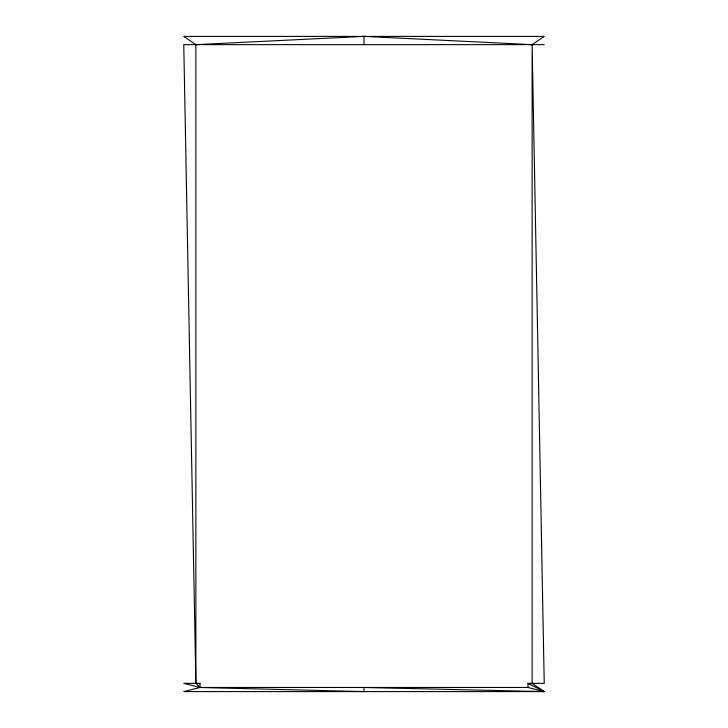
<?xml version="1.0" encoding="UTF-8"?>
<svg xmlns="http://www.w3.org/2000/svg" width="728" height="728" viewBox="0 0 728 728"><rect width="100%" height="100%" fill="white"/><g stroke="black" fill="none" stroke-linecap="round" stroke-linejoin="round"><path stroke-width="1.09" d="M195.868 44.645L364 36.4L532.132 44.645L544.235 36.4L183.765 36.4L195.868 44.645L195.868 683.355L200 687.478L364 691.6L364 687.478L544.235 691.6L532.132 683.355L532.132 44.645L544.235 683.355L528 683.355L528 687.478L544.235 691.6L183.765 691.6L200 687.478L528 687.478M544.235 44.645L183.765 44.645L195.868 683.355M528 683.355L544.235 691.6M364 36.4L364 44.645M200 683.355L183.765 683.355L200 687.478L200 683.355"/></g></svg>
